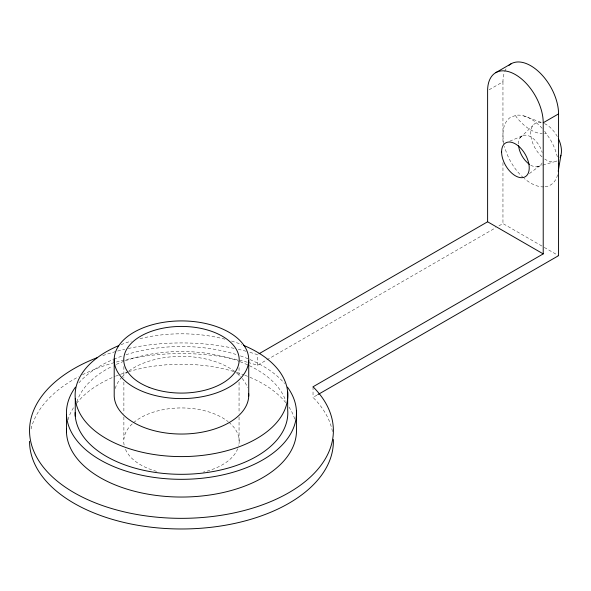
<?xml version="1.0" encoding="UTF-8"?>
<svg xmlns="http://www.w3.org/2000/svg" width="591" height="591" viewBox="0 0 591 591"><rect width="100%" height="100%" fill="white"/><g stroke="black" fill="none" stroke-linecap="round" stroke-linejoin="round"><path stroke-width="0.44" stroke-dasharray="2.96 2.22" d="M520.124 137.784L532.816 125.617M529.455 173.562L539.443 166.041M489.141 89.773L502.956 81.794A39.316 22.702 60 0 1 504.426 72.338M248.043 362.431A151.917 87.704 0 0 1 257.425 365.312L495.783 227.698M498.967 225.858L502.956 223.561L543.469 246.949M332.452 431.585A151.917 87.704 0 0 0 313.031 397.418L317.012 395.113M509.752 141.212L522.075 135.974M544.658 133.677L546.04 133.256M536.894 166.832L541.962 165.362M542.804 165.111L553.774 161.927M523.56 115.843L542.132 122.743A21.704 12.529 60 0 0 530.755 133.293A21.704 12.529 60 0 0 542.132 156.97M544.259 247.407L558.561 255.659M544.658 131.232L550.42 139.661A39.316 22.702 60 0 1 557.616 158.203M515.478 115.607L516.859 117.624A39.316 22.702 60 0 0 542.235 133.714M502.956 81.794L502.956 143.266M502.956 162.643L502.956 223.561M313.031 386.787L313.031 397.418M257.425 365.312L257.425 354.681A151.917 87.704 0 0 0 248.914 352.051M239.052 367.602L239.052 377.671M239.052 382.251L239.052 413.39M239.052 417.054L239.052 443.612M123.881 366.575L123.881 377.568M123.881 382.141L123.881 413.286M123.881 416.943L123.881 438.928M31.057 428.94A151.917 87.704 0 0 1 78.544 376.755M82.459 374.753A151.917 87.704 0 0 1 247.164 362.187M228.909 422.284A57.726 33.332 0 0 1 238.764 445.341M237.708 448.791A57.726 33.332 0 0 1 203.311 472.12M156.534 471.33A57.726 33.332 0 0 1 125.07 448.384M124.11 445.03A57.726 33.332 0 0 1 132.938 423.222M133.625 422.617A57.726 33.332 0 0 1 228.178 421.693M102.827 355.597A151.917 87.704 0 0 1 124.686 349.288M128.321 348.476A151.917 87.704 0 0 1 234.612 348.476M238.247 349.288A151.917 87.704 0 0 1 248.043 351.8M67.972 419.861A115.023 66.406 0 0 1 73.919 407.088M76.549 403.417A115.023 66.406 0 0 1 114.735 376.548M115.622 376.194A115.023 66.406 0 0 1 127.693 371.931M128.557 371.673A115.023 66.406 0 0 1 235.949 372.153M236.851 372.441A115.023 66.406 0 0 1 243.972 374.893M244.844 375.219A115.023 66.406 0 0 1 249.129 376.94M249.971 377.294A115.023 66.406 0 0 1 285.785 402.67M288.992 407.059A115.023 66.406 0 0 1 294.746 419.13M78.913 382.85A115.023 66.406 0 0 1 112.992 359.557M113.864 359.195A115.023 66.406 0 0 1 122.625 355.856M125.986 354.748A115.023 66.406 0 0 1 235.949 354.437M240.441 355.908A115.023 66.406 0 0 1 249.129 359.217M249.971 359.572A115.023 66.406 0 0 1 284.596 383.515M76.86 401.88A106.343 61.398 0 0 1 112.438 366.221M116.294 364.403A106.343 61.398 0 0 1 123.585 361.411M125.262 360.798A106.343 61.398 0 0 1 239.259 361.382M240.086 361.699A106.343 61.398 0 0 1 248.589 365.304M249.417 365.696A106.343 61.398 0 0 1 285.771 400.971M121.111 344.649A106.343 61.398 0 0 1 131.291 341.066M139.956 338.673A106.343 61.398 0 0 1 225.607 339.345M231.546 341.037A106.343 61.398 0 0 1 241.734 344.619M115.201 388.494A67.278 38.843 0 0 1 121.473 377.627M122.049 376.977A67.278 38.843 0 0 1 127.604 371.924M128.956 370.919A67.278 38.843 0 0 1 235.676 372.197M236.415 372.788A67.278 38.843 0 0 1 240.411 376.482M242.14 378.417A67.278 38.843 0 0 1 247.437 387.578M543.868 186.889A39.316 22.702 60 0 1 524.261 178.475M523.56 177.861A39.316 22.702 60 0 1 504.485 146.332M503.901 143.812A39.316 22.702 60 0 1 511.097 116.959L516.859 115.179A39.316 22.702 60 0 1 542.316 128.483M557.616 174.825A39.316 22.702 60 0 1 544.658 186.837M556.958 160.944A21.704 12.529 60 0 1 544.769 159.031M544.503 123.6A21.704 12.529 60 0 1 557.734 137.304M504.736 71.526A39.316 22.702 60 0 1 506.679 67.899M542.102 162.983A17.361 10.025 60 0 1 530.755 165.184M518.484 143.923A17.361 10.025 60 0 1 528.524 135.782A17.361 10.025 60 0 1 542.22 152.552"/><path stroke-width="0.89" d="M558.214 171.272L560.925 155.293M495.753 72.656L511.097 63.798M97.537 357.533A151.917 87.704 0 0 0 53.138 477.58A151.917 87.704 0 0 0 260.114 505.674A151.917 87.704 0 0 0 313.031 386.787L543.218 253.886L543.218 122.758L558.561 113.9A39.316 22.702 60 0 0 539.945 72.848A39.316 22.702 60 0 0 509.021 65.283M259.021 353.758L487.612 221.788L543.218 253.886M317.81 394.655L558.561 255.659L558.561 113.9M487.612 221.788L487.612 90.659A39.316 22.702 60 0 1 515.411 74.606A39.316 22.702 60 0 1 543.218 122.758M296.438 410.922L296.438 428.638A115.023 66.406 0 0 1 181.777 497.046A115.023 66.406 0 0 1 66.48 429M287.662 392.01L287.662 409.733A106.343 61.398 0 0 1 183.897 474.3A106.343 61.398 0 0 1 75.123 412.54M248.73 360.569A67.278 38.843 0 0 1 146.627 392.985A67.278 38.843 0 0 1 149.043 325.722A67.278 38.843 0 0 1 248.73 360.569L248.73 396.007M114.203 358.951L114.203 394.396A67.278 38.843 0 0 0 182.272 434.038A67.278 38.843 0 0 0 248.678 393.466M75.271 398.386L75.271 416.108M66.495 414.919L66.495 432.642M333.354 439.519A151.917 87.704 0 0 1 182.981 528.975A151.917 87.704 0 0 1 29.55 441.27M287.455 387.127A115.023 66.406 0 0 1 181.489 479.323A115.023 66.406 0 0 1 75.456 387.149M243.485 345.329A106.343 61.398 0 0 1 260.838 436.062A106.343 61.398 0 0 1 102.731 436.468A106.343 61.398 0 0 1 118.673 345.646M558.406 163.626A39.316 22.702 60 0 1 558.458 169.794M558.451 138.759A21.704 12.529 60 0 1 560.12 157.45M529.477 164.364A17.361 10.025 60 0 1 518.551 145.438M149.161 387.378A57.726 33.332 0 0 0 239.052 362.106A57.726 33.332 0 0 0 156.187 329.793A57.726 33.332 0 0 0 149.161 387.378M501.596 151.894A19.533 11.273 60 0 0 522.318 177.669A19.533 11.273 60 0 0 522.318 150.048A19.533 11.273 60 0 0 501.596 151.894"/></g></svg>
